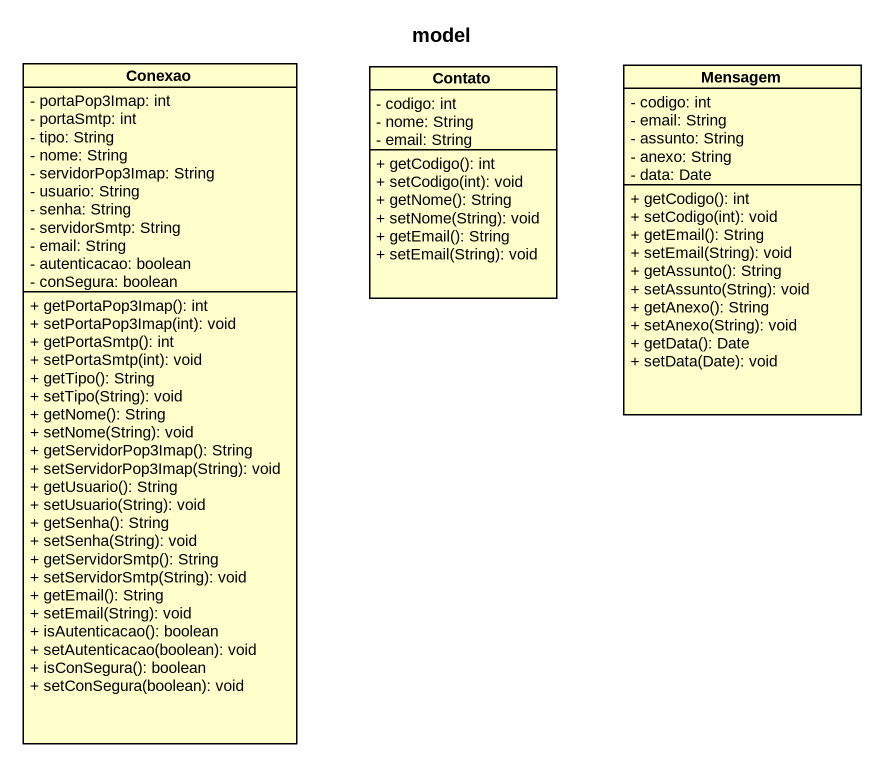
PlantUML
@startuml
title model
hide circle
hide empty members
skinparam classAttributeIconSize 0
class Conexao {
  - portaPop3Imap: int
  - portaSmtp: int
  - tipo: String
  - nome: String
  - servidorPop3Imap: String
  - usuario: String
  - senha: String
  - servidorSmtp: String
  - email: String
  - autenticacao: boolean
  - conSegura: boolean
  + getPortaPop3Imap(): int
  + setPortaPop3Imap(int): void
  + getPortaSmtp(): int
  + setPortaSmtp(int): void
  + getTipo(): String
  + setTipo(String): void
  + getNome(): String
  + setNome(String): void
  + getServidorPop3Imap(): String
  + setServidorPop3Imap(String): void
  + getUsuario(): String
  + setUsuario(String): void
  + getSenha(): String
  + setSenha(String): void
  + getServidorSmtp(): String
  + setServidorSmtp(String): void
  + getEmail(): String
  + setEmail(String): void
  + isAutenticacao(): boolean
  + setAutenticacao(boolean): void
  + isConSegura(): boolean
  + setConSegura(boolean): void
}
class Contato {
  - codigo: int
  - nome: String
  - email: String
  + getCodigo(): int
  + setCodigo(int): void
  + getNome(): String
  + setNome(String): void
  + getEmail(): String
  + setEmail(String): void
}
class Mensagem {
  - codigo: int
  - email: String
  - assunto: String
  - anexo: String
  - data: Date
  + getCodigo(): int
  + setCodigo(int): void
  + getEmail(): String
  + setEmail(String): void
  + getAssunto(): String
  + setAssunto(String): void
  + getAnexo(): String
  + setAnexo(String): void
  + getData(): Date
  + setData(Date): void
}
@enduml
